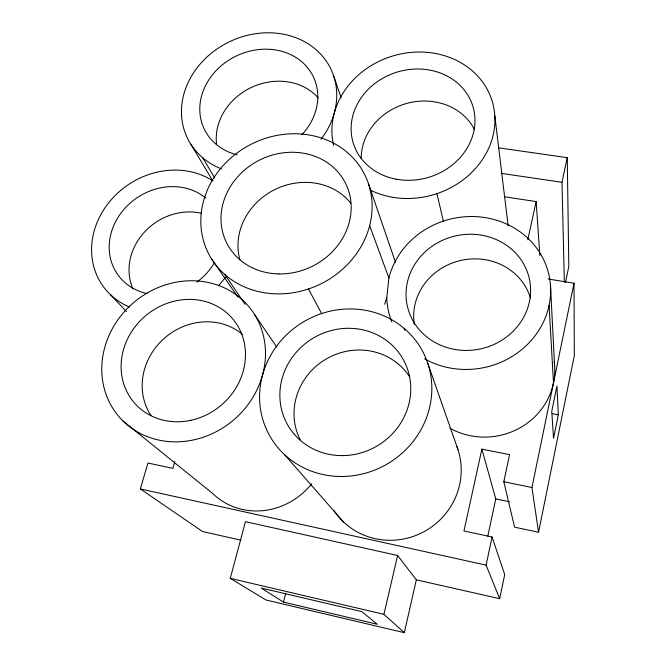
<?xml version="1.0" encoding="UTF-8"?>
<svg xmlns="http://www.w3.org/2000/svg" width="666" height="666" viewBox="0 0 666 666"><rect width="100%" height="100%" fill="white"/><g stroke="black" fill="none" stroke-linecap="round" stroke-linejoin="round"><path stroke-width="1" d="M384.648 304.212L386.763 297.677L388.902 278.005L369.647 225.649M558.324 414.818L553.529 438.403L551.764 411.297L556.942 386.047L558.324 414.818L552.197 413.653M416.342 579.836L404.32 632.7L265.984 599.991L230.261 578.363L245.471 521.678L397.627 555.494L416.342 579.836L499.691 598.684L504.711 574.591L492.074 536.996L463.952 530.952L481.884 449.142L509.582 454.653L503.821 481.759L514.577 527.164L538.553 532.251L574.333 355.486L574.017 283.258L547.976 278.946M538.553 532.251L531.943 487.512L574.017 283.258M565.501 282.376L568.814 266.442L567.257 157.659L498.426 147.819M499.691 598.684L486.097 565.134L492.074 536.996M564.343 282.151L561.987 182.301L567.257 157.659M487.82 536.105L495.762 498.901L481.884 449.142M527.772 239.81L536.147 201.582L504.295 196.745M404.32 632.7L383.932 614.31L397.627 555.494M283.475 602.114L261.305 588.078L361.888 611.654L377.256 624.25L283.475 602.114L285.781 593.098M174.867 461.438L172.86 468.381L147.952 463.028L140.326 488.927L202.489 531.501L240.867 540.176M501.282 173.351L561.987 182.301M503.821 481.759L531.943 487.512M495.762 498.901L509.573 501.773M140.326 488.927L486.097 565.134M230.261 578.363L383.932 614.31M123.035 421.004L212.704 493.523A68.373 64.053 -43.4 0 0 311.68 483.774M110.797 295.005L126.407 311.522M284.44 454.528L343.648 522.094M211.338 258.583L237.929 297.128M224.617 274.309L245.18 304.32M254.579 314.519A85.123 77.09 -40.3 0 1 183.5 441.475A85.123 77.09 -40.3 0 1 112.795 327.897A85.123 77.09 -40.3 0 1 254.579 314.519L276.79 347.177M190.801 144.164L212.72 180.761M202.747 157.8L214.643 177.855M308.433 288.986L321.636 313.553M404.096 328.338L404.811 330.244M427.897 363.678A87.371 82.484 -30.6 0 1 326.906 475.291A87.371 82.484 -30.6 0 1 282.317 339.169A87.371 82.484 -30.6 0 1 427.897 363.678L457.9 449.383M368.589 184.074A87.512 78.039 -26.9 0 1 266.483 293.073A87.512 78.039 -26.9 0 1 224.334 164.302A87.512 78.039 -26.9 0 1 368.589 184.074L395.529 262.362M333.741 76.199L341.1 97.785M436.913 193.648L443.356 221.104M494.805 115.801L508.15 225.891M536.147 201.582L539.843 255.553M549.1 305.303L553.479 382.975M550.466 285.106L554.595 365.676M554.17 361.655A69.181 65.534 -9.6 0 1 523.484 425.765A69.181 65.534 -9.6 0 1 449.866 428.196M456.859 446.445A69.755 67.674 -32.3 0 1 423.151 532.126A69.755 67.674 -32.3 0 1 334.049 510.789M225.533 277.123A77.406 68.049 -34.6 0 1 218.298 285.756M129.312 306.976A77.406 68.049 -34.6 0 1 104.504 208.55A77.406 68.049 -34.6 0 1 212.945 180.952M214.277 262.97A58.824 51.707 -34.6 0 1 196.77 282.159M147.161 293.573A58.824 51.707 -34.6 0 1 117.832 217.699A58.824 51.707 -34.6 0 1 205.802 198.093M388.902 278.005A82.259 76.149 -12.9 0 1 496.32 220.171A82.259 76.149 -12.9 0 1 542.266 324.384A82.259 76.149 -12.9 0 1 424.492 358.741M391.766 321.795A82.259 76.149 -12.9 0 1 386.763 297.677M333.616 145.454A82.351 72.294 -17.3 0 1 417.49 52.048A82.351 72.294 -17.3 0 1 491.158 142.074A82.351 72.294 -17.3 0 1 370.063 189.993M221.47 168.914A79.612 68.481 -25.6 0 1 193.048 73.601A79.612 68.481 -25.6 0 1 303.03 40.901A79.612 68.481 -25.6 0 1 320.937 139.336M237.029 154.82A60.498 52.04 -25.6 0 1 207.068 82.742A60.498 52.04 -25.6 0 1 293.398 56.002A60.498 52.04 -25.6 0 1 301.898 134.732M300.499 440.392A63.203 60.057 -30.9 0 1 325.882 359.182A63.203 60.057 -30.9 0 1 409.199 376.198M414.285 324.334A59.69 55.619 -12.2 0 1 413.852 320.737L413.669 317.116A59.69 55.619 -12.2 0 1 464.577 259.707A59.69 55.619 -12.2 0 1 530.444 297.935M150.991 415.542A61.663 56.294 -40.8 0 1 164.127 338.453A61.663 56.294 -40.8 0 1 242.432 334.39M239.902 259.848A63.295 56.993 -26.9 0 1 274.117 189.943A63.295 56.993 -26.9 0 1 350.824 203.263M361.222 158.558A59.74 52.955 -16.9 0 1 408.025 103.097A59.74 52.955 -16.9 0 1 474.583 129.762M216.592 144.414A57.834 50.291 -25.6 0 1 252.039 87.146A57.834 50.291 -25.6 0 1 318.181 97.877M132.984 288.861A56.31 49.958 -34.8 0 1 144.131 232.426A56.31 49.958 -34.8 0 1 201.557 213.311M530.544 287.804L530.228 283.991A62.512 57.867 -12.9 0 0 464.485 234.499A62.512 57.867 -12.9 0 0 406.044 295.046L406.227 298.809A62.512 57.867 -12.9 0 0 472.127 350.183A62.512 57.867 -12.9 0 0 530.544 287.804M396.312 179.196A62.579 54.937 -17.3 0 0 473.068 106.943A62.579 54.937 -17.3 0 0 369.78 87.82A62.579 54.937 -17.3 0 0 396.312 179.196M343.39 455.594A66.392 62.671 -30.6 0 0 402.93 358.957A66.392 62.671 -30.6 0 0 289.618 361.288A66.392 62.671 -30.6 0 0 343.39 455.594M190.942 420.296A64.685 58.575 -40.3 0 0 232.934 319.114A64.685 58.575 -40.3 0 0 126.016 342.341A64.685 58.575 -40.3 0 0 190.942 420.296M278.929 273.926A66.5 59.291 -26.9 0 0 345.696 183.608A66.5 59.291 -26.9 0 0 233.649 181.743A66.5 59.291 -26.9 0 0 278.929 273.926"/></g></svg>
